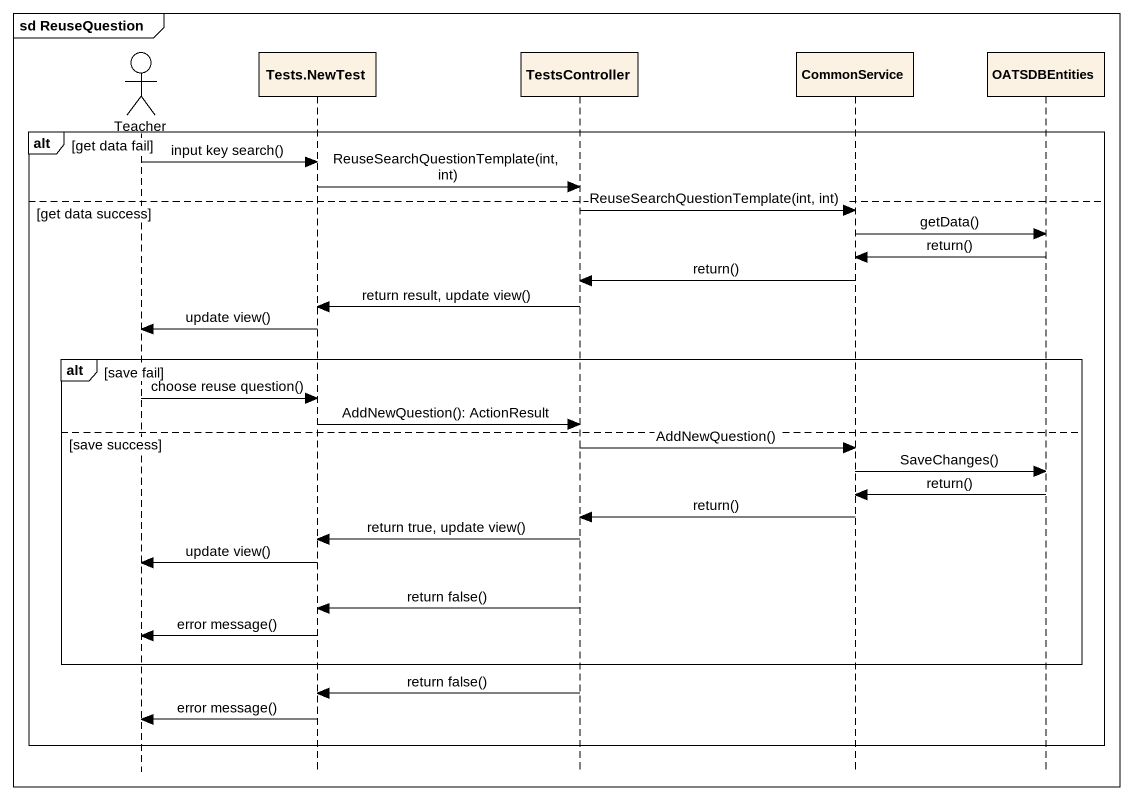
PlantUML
@startuml
mainframe sd ReuseQuestion
hide footbox
actor Teacher
participant "Tests.NewTest" as Tests_NewTest
participant TestsController
participant CommonService
participant OATSDBEntities

alt get data fail
  Teacher -> Tests_NewTest : input key search()
  Tests_NewTest -> TestsController : ReuseSearchQuestionTemplate(int, int)
else get data success
  TestsController -> CommonService : ReuseSearchQuestionTemplate(int, int)
  CommonService -> OATSDBEntities : getData()
  OATSDBEntities -> CommonService : return()
  CommonService -> TestsController : return()
  TestsController -> Tests_NewTest : return result, update view()
  Tests_NewTest -> Teacher : update view()
  alt save fail
    Teacher -> Tests_NewTest : choose reuse question()
    Tests_NewTest -> TestsController : AddNewQuestion(): ActionResult
  else save success
    TestsController -> CommonService : AddNewQuestion()
    CommonService -> OATSDBEntities : SaveChanges()
    OATSDBEntities -> CommonService : return()
    CommonService -> TestsController : return()
    TestsController -> Tests_NewTest : return true, update view()
    Tests_NewTest -> Teacher : update view()
    TestsController -> Tests_NewTest : return false()
    Tests_NewTest -> Teacher : error message()
  end
  TestsController -> Tests_NewTest : return false()
  Tests_NewTest -> Teacher : error message()
end
@enduml
